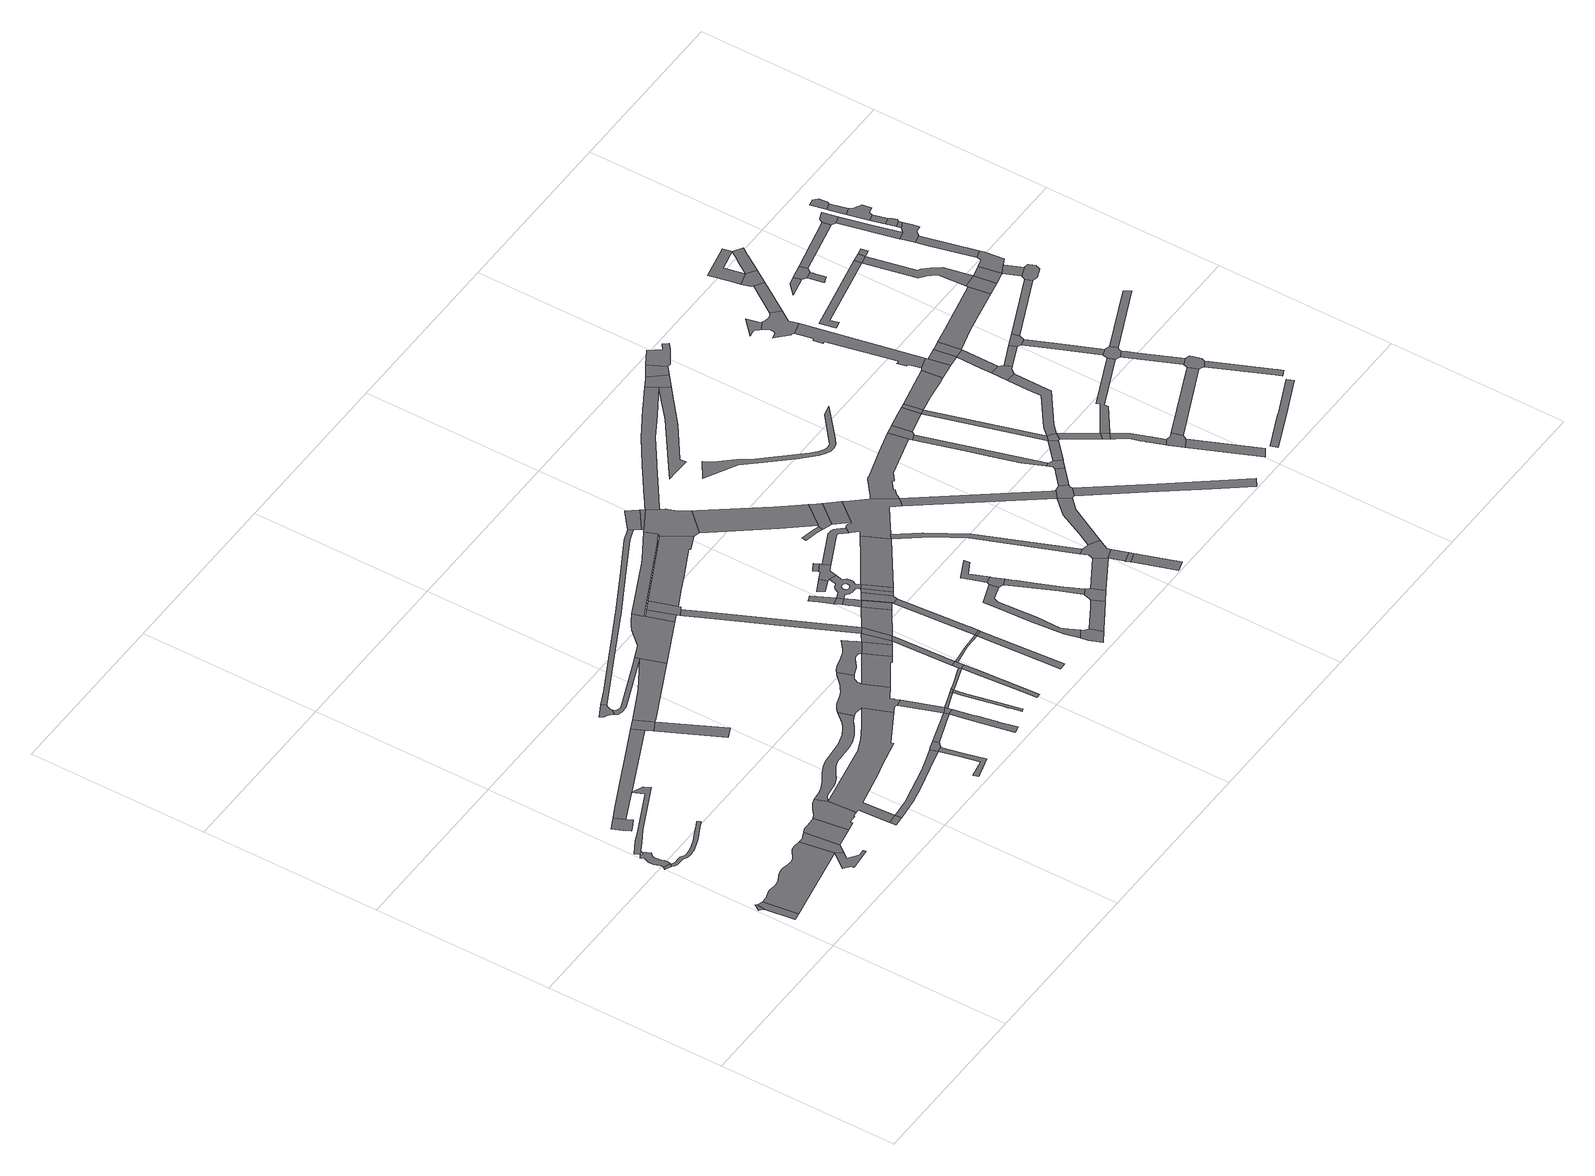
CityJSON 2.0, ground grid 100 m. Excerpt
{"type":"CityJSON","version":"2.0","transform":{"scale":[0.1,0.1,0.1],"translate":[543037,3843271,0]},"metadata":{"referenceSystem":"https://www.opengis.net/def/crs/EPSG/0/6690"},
"CityObjects":{
"road1":{"type":"Road","attributes":{"RoadStructureAttribute.sectionType":"1"},"geometry":[{"type":"MultiSurface","lod":"1","boundaries":[[[0,1,2,3,4]]]}]},
"road2":{"type":"Road","geometry":[{"type":"MultiSurface","lod":"1","boundaries":[[[4,3,5,6,7]]]}]},
"road3":{"type":"Road","geometry":[{"type":"MultiSurface","lod":"1","boundaries":[[[8,9,10,11,12,13]]]}]},
"road4":{"type":"Road","attributes":{"RoadStructureAttribute.sectionType":"1"},"geometry":[{"type":"MultiSurface","lod":"1","boundaries":[[[14,15,16,17,18,19,20,21,22,23,24,25,26,27,28,29,30,31,32,33,34,35,36,37,38,39,40,41,42,43,44,45,46,47,48,49,50,51,52,8,13]]]}]},
"road5":{"type":"Road","attributes":{"RoadStructureAttribute.sectionType":"1"},"geometry":[{"type":"MultiSurface","lod":"1","boundaries":[[[53,54,55,56,57,58,59,60,61,62,63,64,65,66,67,68,69,70,71,72,73,74,7,6,75,76,77]]]}]},
"road6":{"type":"Road","geometry":[{"type":"MultiSurface","lod":"1","boundaries":[[[78,79,80,81,82,83,84,85,86,87,88,89,90,91,92,93,94,95,96,97,98,99,100,101,102,103,104,105,106,107,108,13,12]]]}]},
"road7":{"type":"Road","geometry":[{"type":"MultiSurface","lod":"1","boundaries":[[[109,110,111,112,113,114,115,116,117]]]}]},
"road8":{"type":"Road","attributes":{"RoadStructureAttribute.sectionType":"1"},"geometry":[{"type":"MultiSurface","lod":"1","boundaries":[[[118,119,120,121,122,123,124,125,126,34]]]}]},
"road9":{"type":"Road","geometry":[{"type":"MultiSurface","lod":"1","boundaries":[[[76,127,128,129,130,131,132,133,134]]]}]},
"road10":{"type":"Road","geometry":[{"type":"MultiSurface","lod":"1","boundaries":[[[135,136,137,77,76,134,138]]]}]},
"road11":{"type":"Road","attributes":{"RoadStructureAttribute.sectionType":"1"},"geometry":[{"type":"MultiSurface","lod":"1","boundaries":[[[139,140,141,142,135,138,143]]]}]},
"road12":{"type":"Road","attributes":{"function":"3","RoadStructureAttribute.sectionType":"1"},"geometry":[{"type":"MultiSurface","lod":"1","boundaries":[[[144,145,109,117,146,122,147]]]}]},
"road13":{"type":"Road","geometry":[{"type":"MultiSurface","lod":"1","boundaries":[[[148,149,150,151,152,139,143,153,154,155,156,157,158]]]}]},
"road14":{"type":"Road","geometry":[{"type":"MultiSurface","lod":"1","boundaries":[[[159,160,161,162,163]]]}]},
"road15":{"type":"Road","attributes":{"RoadStructureAttribute.sectionType":"1"},"geometry":[{"type":"MultiSurface","lod":"1","boundaries":[[[164,165,166,167,168,169,159,163,170,171,172,173,174,175]]]}]},
"road16":{"type":"Road","geometry":[{"type":"MultiSurface","lod":"1","boundaries":[[[176,144,147,177,178]]]}]},
"road17":{"type":"Road","geometry":[{"type":"MultiSurface","lod":"1","boundaries":[[[179,180,181,182,183,184,185,186,187,188,189,190]]]}]},
"road18":{"type":"Road","attributes":{"RoadStructureAttribute.sectionType":"1"},"geometry":[{"type":"MultiSurface","lod":"1","boundaries":[[[191,192,178,177]]]}]},
"road19":{"type":"Road","attributes":{"RoadStructureAttribute.sectionType":"1"},"geometry":[{"type":"MultiSurface","lod":"1","boundaries":[[[193,194,195,196,197,198,199,200,201,202,203,204,205,206,207,208,209,210,211,148,158,212,213,214,215,216,217,218,219,220,221,222,223,224,225,226,227,228,229,230,231,232,233,234,235,236]]]}]},
"road20":{"type":"Road","attributes":{"RoadStructureAttribute.sectionType":"1"},"geometry":[{"type":"MultiSurface","lod":"1","boundaries":[[[237,238,239,240,241,242,158,157,243,160,159,244,245,246,247,248,249]]]}]},
"road21":{"type":"Road","attributes":{"RoadStructureAttribute.sectionType":"1"},"geometry":[{"type":"MultiSurface","lod":"1","boundaries":[[[250,251,252,253,254,255,175,256,257,258,259,260,261]]]}]},
"road22":{"type":"Road","attributes":{"RoadStructureAttribute.sectionType":"1"},"geometry":[{"type":"MultiSurface","lod":"1","boundaries":[[[262,263,264,265,266,267,268,269,270,186,185,271,272,273,274,275,276]]]}]},
"road23":{"type":"Road","attributes":{"function":"3","RoadStructureAttribute.sectionType":"1"},"geometry":[{"type":"MultiSurface","lod":"1","boundaries":[[[276,277,278,279,280,176,178,281,282]]]}]},
"road24":{"type":"Road","geometry":[{"type":"MultiSurface","lod":"1","boundaries":[[[283,284,164,175,255,285,286,287,288]]]}]},
"road25":{"type":"Road","attributes":{"RoadStructureAttribute.sectionType":"1"},"geometry":[{"type":"MultiSurface","lod":"1","boundaries":[[[289,290,291,283,288,292,293]]]}]},
"road26":{"type":"Road","geometry":[{"type":"MultiSurface","lod":"1","boundaries":[[[294,295,296,297,298,299,300,301,302,303,304,193,236,305,306,237,249,307,308,309,310,311,312,313,314,315,316,317,318,319,320]]]}]},
"road27":{"type":"Road","attributes":{"RoadStructureAttribute.sectionType":"1"},"geometry":[{"type":"MultiSurface","lod":"1","boundaries":[[[321,322,323,324,325,326,327,328,293,329,330,331,332,333]]]}]},
"road28":{"type":"Road","attributes":{"RoadStructureAttribute.sectionType":"1"},"geometry":[{"type":"MultiSurface","lod":"1","boundaries":[[[310,309,334,289,335]]]}]},
"road29":{"type":"Road","geometry":[{"type":"MultiSurface","lod":"1","boundaries":[[[335,289,293,328,336]]]}]},
"road30":{"type":"Road","attributes":{"RoadStructureAttribute.sectionType":"1"},"geometry":[{"type":"MultiSurface","lod":"1","boundaries":[[[337,338,335,336,339,340]]]}]},
"road31":{"type":"Road","geometry":[{"type":"MultiSurface","lod":"1","boundaries":[[[341,342,343,344,345,346,347,262,276,282,348,349,350]]]}]},
"road32":{"type":"Road","attributes":{"RoadStructureAttribute.sectionType":"1"},"geometry":[{"type":"MultiSurface","lod":"1","boundaries":[[[351,352,353,354,355,340,356,357,358,359,360,361,362]]]}]},
"road33":{"type":"Road","geometry":[{"type":"MultiSurface","lod":"1","boundaries":[[[363,337,340,355]]]}]},
"road34":{"type":"Road","attributes":{"RoadStructureAttribute.sectionType":"1"},"geometry":[{"type":"MultiSurface","lod":"1","boundaries":[[[364,365,366,367,368,369,179,190,370,371,372,373,374,375]]]}]},
"road35":{"type":"Road","attributes":{"RoadStructureAttribute.sectionType":"1"},"geometry":[{"type":"MultiSurface","lod":"1","boundaries":[[[376,377,378,316,315,379,380,381]]]}]},
"road36":{"type":"Road","attributes":{"RoadStructureAttribute.sectionType":"1"},"geometry":[{"type":"MultiSurface","lod":"1","boundaries":[[[382,383,384,385,386,387,388,389,294,320,390,391,392,393,394,395,396,397,398,376,399]]]}]},
"road37":{"type":"Road","attributes":{"RoadStructureAttribute.sectionType":"1"},"geometry":[{"type":"MultiSurface","lod":"1","boundaries":[[[400,401,402,363,355,403,404,405]]]}]},
"road38":{"type":"Road","attributes":{"RoadStructureAttribute.sectionType":"1"},"geometry":[{"type":"MultiSurface","lod":"1","boundaries":[[[406,349,348,407]]]}]},
"road39":{"type":"Road","attributes":{"RoadStructureAttribute.sectionType":"1"},"geometry":[{"type":"MultiSurface","lod":"1","boundaries":[[[408,409,410,405,411,412,413,414,415]]]}]},
"road40":{"type":"Road","geometry":[{"type":"MultiSurface","lod":"1","boundaries":[[[416,406,407,417,418,419,420]]]}]},
"road41":{"type":"Road","geometry":[{"type":"MultiSurface","lod":"1","boundaries":[[[399,376,381,421]]]}]},
"road42":{"type":"Road","geometry":[{"type":"MultiSurface","lod":"1","boundaries":[[[422,423,400,405,410,424]]]}]},
"road43":{"type":"Road","attributes":{"RoadStructureAttribute.sectionType":"1"},"geometry":[{"type":"MultiSurface","lod":"1","boundaries":[[[425,426,427,418,417,428,429,430,431,432]]]}]},
"road44":{"type":"Road","attributes":{"RoadStructureAttribute.sectionType":"1"},"geometry":[{"type":"MultiSurface","lod":"1","boundaries":[[[433,434,435,436,423,422]]]}]},
"road45":{"type":"Road","geometry":[{"type":"MultiSurface","lod":"1","boundaries":[[[431,399,421,436]]]}]},
"road46":{"type":"Road","geometry":[{"type":"MultiSurface","lod":"1","boundaries":[[[432,431,436,435]]]}]},
"road47":{"type":"Road","attributes":{"RoadStructureAttribute.sectionType":"1"},"geometry":[{"type":"MultiSurface","lod":"1","boundaries":[[[437,438,439,422,424,440,441,442]]]}]},
"road48":{"type":"Road","attributes":{"function":"3","RoadStructureAttribute.sectionType":"1"},"geometry":[{"type":"MultiSurface","lod":"1","boundaries":[[[443,444,445,341,350,446,447]]]}]},
"road49":{"type":"Road","attributes":{"RoadStructureAttribute.sectionType":"1"},"geometry":[{"type":"MultiSurface","lod":"1","boundaries":[[[448,442,449,450]]]}]},
"road50":{"type":"Road","attributes":{"RoadStructureAttribute.sectionType":"1"},"geometry":[{"type":"MultiSurface","lod":"1","boundaries":[[[451,432,435,452,453]]]}]},
"road51":{"type":"Road","geometry":[{"type":"MultiSurface","lod":"1","boundaries":[[[454,437,442,448]]]}]},
"road52":{"type":"Road","attributes":{"RoadStructureAttribute.sectionType":"1"},"geometry":[{"type":"MultiSurface","lod":"1","boundaries":[[[455,456,416,420,457,458,459,460,461]]]}]},
"road53":{"type":"Road","geometry":[{"type":"MultiSurface","lod":"1","boundaries":[[[462,463,464,465,466,467]]]}]},
"road54":{"type":"Road","geometry":[{"type":"MultiSurface","lod":"1","boundaries":[[[467,466,468,469]]]}]},
"road55":{"type":"Road","attributes":{"RoadStructureAttribute.sectionType":"1"},"geometry":[{"type":"MultiSurface","lod":"1","boundaries":[[[470,471,469,468,472,473,451,474]]]}]},
"road56":{"type":"Road","geometry":[{"type":"MultiSurface","lod":"1","boundaries":[[[474,451,453,475,476]]]}]},
"road57":{"type":"Road","attributes":{"RoadStructureAttribute.sectionType":"1"},"geometry":[{"type":"MultiSurface","lod":"1","boundaries":[[[477,478,479,480,437,454]]]}]},
"road58":{"type":"Road","attributes":{"RoadStructureAttribute.sectionType":"1"},"geometry":[{"type":"MultiSurface","lod":"1","boundaries":[[[481,474,476,482]]]}]},
"road59":{"type":"Road","geometry":[{"type":"MultiSurface","lod":"1","boundaries":[[[483,481,482,480,479,484,485,486]]]}]},
"road60":{"type":"Road","geometry":[{"type":"MultiSurface","lod":"1","boundaries":[[[487,488,489,490]]]}]},
"road61":{"type":"Road","geometry":[{"type":"MultiSurface","lod":"1","boundaries":[[[491,492,493,494,495,496,497,498,499,467,469,500,501,502,503,504,505,506,507,508,509,510,511,512,513,514,515,516],[517,518,519,520,521,522,523,524,525,526,527,528,529,530,531,532,533,534,535,536,537,538,539,540,541,542,543,544,545,546,547,548,549,550,551,552,553,554,555,556,557,558,559,560,561,562,563,564,565,566,567,568,569,570,571,572,573,574,575,576,577,578,579,580,581,582,583,584,585,586,587]]]}]},
"road62":{"type":"Road","attributes":{"RoadStructureAttribute.sectionType":"1"},"geometry":[{"type":"MultiSurface","lod":"1","boundaries":[[[508,483,486,588]]]}]},
"road63":{"type":"Road","geometry":[{"type":"MultiSurface","lod":"1","boundaries":[[[589,590,591,592,593,594,595]]]}]},
"road64":{"type":"Road","geometry":[{"type":"MultiSurface","lod":"1","boundaries":[[[509,508,588,596]]]}]},
"road65":{"type":"Road","geometry":[{"type":"MultiSurface","lod":"1","boundaries":[[[597,598,599,487,490,600,493,492,601,602,603,604]]]}]},
"road66":{"type":"Road","attributes":{"RoadStructureAttribute.sectionType":"1"},"geometry":[{"type":"MultiSurface","lod":"1","boundaries":[[[605,606,607,608,609,610,611,591,590,612,613,614,615,616,617,618]]]}]},
"road67":{"type":"Road","geometry":[{"type":"MultiSurface","lod":"1","boundaries":[[[619,620,598,597]]]}]},
"road68":{"type":"Road","attributes":{"RoadStructureAttribute.sectionType":"1"},"geometry":[{"type":"MultiSurface","lod":"1","boundaries":[[[621,622,595,594,623,624,625]]]}]},
"road69":{"type":"Road","geometry":[{"type":"MultiSurface","lod":"1","boundaries":[[[626,364,375,627,628,629]]]}]},
"road70":{"type":"Road","geometry":[{"type":"MultiSurface","lod":"1","boundaries":[[[628,627,630,631]]]}]},
"road71":{"type":"Road","geometry":[{"type":"MultiSurface","lod":"1","boundaries":[[[630,443,447,632,633,455,461,634,635,636,637,638,639,640,641,642,643,644,631]]]}]},
"road72":{"type":"Road","attributes":{"RoadStructureAttribute.sectionType":"1"},"geometry":[{"type":"MultiSurface","lod":"1","boundaries":[[[645,646,647,509,596,648,649]]]}]},
"road73":{"type":"Road","geometry":[{"type":"MultiSurface","lod":"1","boundaries":[[[650,651,652,605,618,653,654]]]}]},
"road74":{"type":"Road","attributes":{"RoadStructureAttribute.sectionType":"1"},"geometry":[{"type":"MultiSurface","lod":"1","boundaries":[[[655,656,657,658,659,604,603,660,661,662,663,664,665]]]}]},
"road75":{"type":"Road","geometry":[{"type":"MultiSurface","lod":"1","boundaries":[[[666,667,668,669,670,671,672,673,652,651]]]}]},
"road76":{"type":"Road","attributes":{"RoadStructureAttribute.sectionType":"1"},"geometry":[{"type":"MultiSurface","lod":"1","boundaries":[[[674,675,676,677,654,653,678,679,680,681,682,683]]]}]},
"road77":{"type":"Road","geometry":[{"type":"MultiSurface","lod":"1","boundaries":[[[684,685,683,682,686,621,625,687,688,689,690]]]}]},
"road78":{"type":"Road","geometry":[{"type":"MultiSurface","lod":"1","boundaries":[[[691,692,693,694,695,696]]]}]},
"road79":{"type":"Road","attributes":{"RoadStructureAttribute.sectionType":"1"},"geometry":[{"type":"MultiSurface","lod":"1","boundaries":[[[697,698,699,635,634,700,701,702]]]}]},
"road80":{"type":"Road","attributes":{"RoadStructureAttribute.sectionType":"1"},"geometry":[{"type":"MultiSurface","lod":"1","boundaries":[[[703,690,689,704]]]}]},
"road81":{"type":"Road","attributes":{"RoadStructureAttribute.sectionType":"1"},"geometry":[{"type":"MultiSurface","lod":"1","boundaries":[[[705,702,701,696,695,706,707]]]}]},
"road82":{"type":"Road","attributes":{"RoadStructureAttribute.sectionType":"1"},"geometry":[{"type":"MultiSurface","lod":"1","boundaries":[[[708,709,710,711,712,649,713,714,715,716]]]}]},
"road83":{"type":"Road","attributes":{"RoadStructureAttribute.sectionType":"1"},"geometry":[{"type":"MultiSurface","lod":"1","boundaries":[[[707,706,717,718]]]}]},
"road84":{"type":"Road","geometry":[{"type":"MultiSurface","lod":"1","boundaries":[[[719,718,717,720,721,722,723,665,664,724,725,645,649,712,726,727,728,729,730,731]]]}]},
"road85":{"type":"Road","attributes":{"RoadStructureAttribute.sectionType":"1"},"geometry":[{"type":"MultiSurface","lod":"1","boundaries":[[[732,704,733,734,735]]]}]},
"road86":{"type":"Road","geometry":[{"type":"MultiSurface","lod":"1","boundaries":[[[735,734,736,737,738]]]}]},
"road87":{"type":"Road","geometry":[{"type":"MultiSurface","lod":"1","boundaries":[[[739,716,715,740,741,703,704,732,742,743,744]]]}]},
"road88":{"type":"Road","attributes":{"RoadStructureAttribute.sectionType":"1"},"geometry":[{"type":"MultiSurface","lod":"1","boundaries":[[[738,737,745,746,747]]]}]},
"road89":{"type":"Road","attributes":{"function":"3","RoadStructureAttribute.sectionType":"1"},"geometry":[{"type":"MultiSurface","lod":"1","boundaries":[[[748,749,750,751,752,753,754,755,756,757,758,759,760,761,631,644,762,763,764,765,766,767,768,769,770,771]]]}]},
"road90":{"type":"Road","attributes":{"RoadStructureAttribute.sectionType":"1"},"geometry":[{"type":"MultiSurface","lod":"1","boundaries":[[[772,773,774,744,743,775,776,777]]]}]},
"road91":{"type":"Road","attributes":{"RoadStructureAttribute.sectionType":"1"},"geometry":[{"type":"MultiSurface","lod":"1","boundaries":[[[778,730,729,772,779]]]}]},
"road92":{"type":"Road","attributes":{"RoadStructureAttribute.sectionType":"1"},"geometry":[{"type":"MultiSurface","lod":"1","boundaries":[[[771,780,781,782,783,784,785,786,787,788,789,790,791]]]}]},
"road93":{"type":"Road","geometry":[{"type":"MultiSurface","lod":"1","boundaries":[[[792,793,794,795,796,797,798,799,800,801,802,803,804,805,806,807,808,809,810,811,812,813,814,815]]]}]},
"road94":{"type":"Road","attributes":{"RoadStructureAttribute.sectionType":"1"},"geometry":[{"type":"MultiSurface","lod":"1","boundaries":[[[816,817,818,819,820,821,731,730,822,823,824,825,826,827,828,829,830,831,832,833,834]]]}]},
"road95":{"type":"Road","geometry":[{"type":"MultiSurface","lod":"1","boundaries":[[[835,779,772,777,836,837,838,839]]]}]},
"road96":{"type":"Road","attributes":{"RoadStructureAttribute.sectionType":"1"},"geometry":[{"type":"MultiSurface","lod":"1","boundaries":[[[840,841,835,839,842,843,844]]]}]},
"road97":{"type":"Road","attributes":{"RoadStructureAttribute.sectionType":"1"},"geometry":[{"type":"MultiSurface","lod":"1","boundaries":[[[845,846,847,848,849,850,851,852]]]}]},
"road98":{"type":"Road","attributes":{"RoadStructureAttribute.sectionType":"1"},"geometry":[{"type":"MultiSurface","lod":"1","boundaries":[[[853,854,837,836,855,856,857,858,859]]]}]},
"road99":{"type":"Road","geometry":[{"type":"MultiSurface","lod":"1","boundaries":[[[860,861,816,834,847,846,862]]]}]},
"road100":{"type":"Road","geometry":[{"type":"MultiSurface","lod":"1","boundaries":[[[863,852,851,864,865,840,844,866,867,868]]]}]},
"road101":{"type":"Road","geometry":[{"type":"MultiSurface","lod":"1","boundaries":[[[869,870,871,748,771,791,872,873]]]}]},
"road102":{"type":"Road","attributes":{"function":"3","RoadStructureAttribute.sectionType":"1"},"geometry":[{"type":"MultiSurface","lod":"1","boundaries":[[[874,869,873,875]]]}]},
"road103":{"type":"Road","attributes":{"RoadStructureAttribute.sectionType":"1"},"geometry":[{"type":"MultiSurface","lod":"1","boundaries":[[[876,877,868,867,878]]]}]},
"road104":{"type":"Road","attributes":{"RoadStructureAttribute.sectionType":"1"},"geometry":[{"type":"MultiSurface","lod":"1","boundaries":[[[879,880,860,862,881,882]]]}]},
"road105":{"type":"Road","attributes":{"RoadStructureAttribute.sectionType":"1"},"geometry":[{"type":"MultiSurface","lod":"1","boundaries":[[[883,882,884,876,885]]]}]},
"road106":{"type":"Road","geometry":[{"type":"MultiSurface","lod":"1","boundaries":[[[885,876,878,886,887]]]}]},
"road107":{"type":"Road","geometry":[{"type":"MultiSurface","lod":"1","boundaries":[[[888,879,882,883]]]}]},
"road108":{"type":"Road","geometry":[{"type":"MultiSurface","lod":"1","boundaries":[[[889,874,875,890,891,892,893,894,895,896,897]]]}]},
"road109":{"type":"Road","attributes":{"RoadStructureAttribute.sectionType":"1"},"geometry":[{"type":"MultiSurface","lod":"1","boundaries":[[[898,899,887,886,900,901,902,903]]]}]},
"road110":{"type":"Road","geometry":[{"type":"MultiSurface","lod":"1","boundaries":[[[903,902,904,905,906]]]}]},
"road111":{"type":"Road","attributes":{"RoadStructureAttribute.sectionType":"1"},"geometry":[{"type":"MultiSurface","lod":"1","boundaries":[[[907,908,909,910,906,905,911,912,913,914,915,916,917,918]]]}]},
"road112":{"type":"Road","attributes":{"RoadStructureAttribute.sectionType":"1"},"geometry":[{"type":"MultiSurface","lod":"1","boundaries":[[[919,888,883,920,921,922,923]]]}]},
"road113":{"type":"Road","geometry":[{"type":"MultiSurface","lod":"1","boundaries":[[[924,925,918,917,926,927,928,929]]]}]},
"road114":{"type":"Road","attributes":{"RoadStructureAttribute.sectionType":"1"},"geometry":[{"type":"MultiSurface","lod":"1","boundaries":[[[928,927,930,931]]]}]},
"road115":{"type":"Road","attributes":{"RoadStructureAttribute.sectionType":"1"},"geometry":[{"type":"MultiSurface","lod":"1","boundaries":[[[932,933,934,935,936,885,887,937,938,939,940]]]}]},
"road116":{"type":"Road","geometry":[{"type":"MultiSurface","lod":"1","boundaries":[[[941,942,919,923,943,944]]]}]},
"road117":{"type":"Road","geometry":[{"type":"MultiSurface","lod":"1","boundaries":[[[945,946,947,948,949,950,951,952,953]]]}]},
"road118":{"type":"Road","attributes":{"RoadStructureAttribute.sectionType":"1"},"geometry":[{"type":"MultiSurface","lod":"1","boundaries":[[[954,955,956,903,906,957,958,959]]]}]},
"road119":{"type":"Road","attributes":{"RoadStructureAttribute.sectionType":"1"},"geometry":[{"type":"MultiSurface","lod":"1","boundaries":[[[960,961,962,963,964,965,966,967,968,969,970,971,972,973,974,975,976,942,941]]]}]},
"road120":{"type":"Road","geometry":[{"type":"MultiSurface","lod":"1","boundaries":[[[977,978,979,980,953,952,981,982,983,984,985,986,962,961,987,988]]]}]},
"road121":{"type":"Road","geometry":[{"type":"MultiSurface","lod":"1","boundaries":[[[989,932,940,990,991,992,993]]]}]},
"road122":{"type":"Road","attributes":{"RoadStructureAttribute.sectionType":"1"},"geometry":[{"type":"MultiSurface","lod":"1","boundaries":[[[994,995,944,943,996,997]]]}]},
"road123":{"type":"Road","attributes":{"RoadStructureAttribute.sectionType":"1"},"geometry":[{"type":"MultiSurface","lod":"1","boundaries":[[[998,997,999,989,993]]]}]},
"road124":{"type":"Road","attributes":{"RoadStructureAttribute.sectionType":"1"},"geometry":[{"type":"MultiSurface","lod":"1","boundaries":[[[1000,924,929,1001]]]}]},
"road125":{"type":"Road","geometry":[{"type":"MultiSurface","lod":"1","boundaries":[[[1002,1003,994,997,998,1004]]]}]},
"road126":{"type":"Road","attributes":{"RoadStructureAttribute.sectionType":"1"},"geometry":[{"type":"MultiSurface","lod":"1","boundaries":[[[1005,1006,1007,1008,1009,1010,1011]]]}]},
"road127":{"type":"Road","attributes":{"RoadStructureAttribute.sectionType":"1"},"geometry":[{"type":"MultiSurface","lod":"1","boundaries":[[[1012,992,991,1013]]]}]},
"road128":{"type":"Road","attributes":{"RoadStructureAttribute.sectionType":"1"},"geometry":[{"type":"MultiSurface","lod":"1","boundaries":[[[1014,1015,977,988,1016]]]}]},
"road129":{"type":"Road","geometry":[{"type":"MultiSurface","lod":"1","boundaries":[[[1017,1018,1012,1013,1019,1020,1021,1022]]]}]},
"road130":{"type":"Road","attributes":{"RoadStructureAttribute.sectionType":"1"},"geometry":[{"type":"MultiSurface","lod":"1","boundaries":[[[1023,1021,1020,1024,1025,1026]]]}]},
"road131":{"type":"Road","geometry":[{"type":"MultiSurface","lod":"1","boundaries":[[[1026,1025,954,959,1027,1028,1029,1030,1031,1032,1033,1034]]]}]},
"road132":{"type":"Road","geometry":[{"type":"MultiSurface","lod":"1","boundaries":[[[1035,1036,1037,1038,1015,1014,1016,1039]]]}]},
"road133":{"type":"Road","attributes":{"RoadStructureAttribute.sectionType":"1"},"geometry":[{"type":"MultiSurface","lod":"1","boundaries":[[[1040,1041,1042,1043,1044,1045]]]}]},
"road134":{"type":"Road","attributes":{"RoadStructureAttribute.sectionType":"1"},"geometry":[{"type":"MultiSurface","lod":"1","boundaries":[[[1046,1047,1048,1049,1050,1051]]]}]},
"road135":{"type":"Road","attributes":{"RoadStructureAttribute.sectionType":"1"},"geometry":[{"type":"MultiSurface","lod":"1","boundaries":[[[1052,1053,1028,1027,1054,1055]]]}]},
"road136":{"type":"Road","attributes":{"RoadStructureAttribute.sectionType":"1"},"geometry":[{"type":"MultiSurface","lod":"1","boundaries":[[[1056,1057,1002,1004,1058,1059,1060]]]}]},
"road137":{"type":"Road","geometry":[{"type":"MultiSurface","lod":"1","boundaries":[[[1055,1054,1000,1001,1061,1062,1063,1064]]]}]},
"road138":{"type":"Road","attributes":{"RoadStructureAttribute.sectionType":"1"},"geometry":[{"type":"MultiSurface","lod":"1","boundaries":[[[1065,1066,1067,1068,1037,1036,1069,1070,1071,1072,1073,1074]]]}]},
"road139":{"type":"Road","attributes":{"RoadStructureAttribute.sectionType":"1"},"geometry":[{"type":"MultiSurface","lod":"1","boundaries":[[[1075,1076,1062,1061,1077,1078,1079]]]}]},
"road140":{"type":"Road","geometry":[{"type":"MultiSurface","lod":"1","boundaries":[[[1080,1081,1082,1083,1084,1085,1086,1087,1088,1089]]]}]},
"road141":{"type":"Road","geometry":[{"type":"MultiSurface","lod":"1","boundaries":[[[1090,1040,1045,1089,1088,1091]]]}]},
"road142":{"type":"Road","attributes":{"RoadStructureAttribute.sectionType":"1"},"geometry":[{"type":"MultiSurface","lod":"1","boundaries":[[[1074,1092,1093,1094,1036,1035,1039,1095,1096,1097,1098]]]}]},
"road143":{"type":"Road","attributes":{"RoadStructureAttribute.sectionType":"1"},"geometry":[{"type":"MultiSurface","lod":"1","boundaries":[[[1099,1017,1022,1100,1101]]]}]},
"road144":{"type":"Road","attributes":{"RoadStructureAttribute.sectionType":"1"},"geometry":[{"type":"MultiSurface","lod":"1","boundaries":[[[1102,1034,1033,1103]]]}]},
"road145":{"type":"Road","geometry":[{"type":"MultiSurface","lod":"1","boundaries":[[[1104,1105,1056,1060,1106]]]}]},
"road146":{"type":"Road","geometry":[{"type":"MultiSurface","lod":"1","boundaries":[[[1107,1046,1051,1108]]]}]},
"road147":{"type":"Road","attributes":{"RoadStructureAttribute.sectionType":"1"},"geometry":[{"type":"MultiSurface","lod":"1","boundaries":[[[1109,1110,1111,1112,1113,1108,1051,1114,1115,1116,1117,1118,1105,1104]]]}]},
"road148":{"type":"Road","attributes":{"RoadStructureAttribute.sectionType":"1"},"geometry":[{"type":"MultiSurface","lod":"1","boundaries":[[[1119,1090,1091,1120]]]}]},
"road149":{"type":"Road","geometry":[{"type":"MultiSurface","lod":"1","boundaries":[[[1121,1122,1107,1108]]]}]},
"road150":{"type":"Road","attributes":{"RoadStructureAttribute.sectionType":"1"},"geometry":[{"type":"MultiSurface","lod":"1","boundaries":[[[1123,1104,1106,1124,1125]]]}]},
"road151":{"type":"Road","attributes":{"RoadStructureAttribute.sectionType":"1"},"geometry":[{"type":"MultiSurface","lod":"1","boundaries":[[[1126,1127,1125,1128,1129]]]}]},
"road152":{"type":"Road","geometry":[{"type":"MultiSurface","lod":"1","boundaries":[[[1130,1131,1129,1128,1132,1099,1101,1133,1134,1135,1136,1137,1138,1139,1140]]]}]},
"road153":{"type":"Road","geometry":[{"type":"MultiSurface","lod":"1","boundaries":[[[1141,1142,1143,1144,1145,1123,1125,1127,1146,1147]]]}]},
"road154":{"type":"Road","attributes":{"RoadStructureAttribute.sectionType":"1"},"geometry":[{"type":"MultiSurface","lod":"1","boundaries":[[[1148,1149,1150,1142,1141]]]}]},
"road155":{"type":"Road","attributes":{"RoadStructureAttribute.sectionType":"1"},"geometry":[{"type":"MultiSurface","lod":"1","boundaries":[[[1151,1152,1153,1154,1155]]]}]},
"road156":{"type":"Road","geometry":[{"type":"MultiSurface","lod":"1","boundaries":[[[1156,1157,1119,1120,1153,1152]]]}]},
"road157":{"type":"Road","geometry":[{"type":"MultiSurface","lod":"1","boundaries":[[[1158,1159,1155,1154,1160,1161,1149,1148,1162,1163,1164]]]}]},
"road158":{"type":"Road","attributes":{"RoadStructureAttribute.sectionType":"1"},"geometry":[{"type":"MultiSurface","lod":"1","boundaries":[[[1165,1166,1159,1158]]]}]},
"road159":{"type":"Road","geometry":[{"type":"MultiSurface","lod":"1","boundaries":[[[1167,1168,1166,1165,1169,1170,1171,1172]]]}]},
"road160":{"type":"Road","attributes":{"RoadStructureAttribute.sectionType":"1"},"geometry":[{"type":"MultiSurface","lod":"1","boundaries":[[[1173,1174,1175,1168,1167]]]}]},
"road161":{"type":"Road","attributes":{"RoadStructureAttribute.sectionType":"1"},"geometry":[{"type":"MultiSurface","lod":"1","boundaries":[[[1176,1177,1178,1179,1180,1181]]]}]},
"road162":{"type":"Road","geometry":[{"type":"MultiSurface","lod":"1","boundaries":[[[1182,1183,1184,1185,1178,1177,1186,1187]]]}]},
"road163":{"type":"Road","geometry":[{"type":"MultiSurface","lod":"1","boundaries":[[[1188,1189,1181,1180,1174,1173,1190,1191,1192]]]}]}
},
"vertices":[
[34,472,0],[12,439,0],[26,426,0],[34,418,0],[40,466,0],
[55,254,0],[96,261,0],[72,452,0],
[13,990,0],[12,988,0],[8,983,0],[2,976,0],[38,959,0],[50,975,0],
[53,981,0],[54,988,0],[55,996,0],[54,1008,0],[53,1012,0],[49,1029,0],[46,1040,0],[46,1042,0],[45,1044,0],[44,1054,0],[44,1061,0],[44,1063,0],[45,1070,0],[47,1074,0],[50,1079,0],[59,1088,0],[65,1094,0],[54,1117,0],[44,1137,0],[32,1117,0],[27,1134,0],[4,1120,0],[10,1111,0],[16,1101,0],[14,1097,0],[7,1081,0],[3,1069,0],[2,1061,0],[2,1055,0],[3,1051,0],[4,1047,0],[5,1041,0],[7,1036,0],[9,1032,0],[11,1025,0],[12,1022,0],[14,1011,0],[15,1002,0],[14,996,0],
[481,536,0],[463,533,0],[455,530,0],[440,520,0],[421,506,0],[410,498,0],[395,491,0],[386,489,0],[368,490,0],[355,492,0],[331,498,0],[312,500,0],[297,499,0],[270,490,0],[238,472,0],[221,467,0],[202,466,0],[175,469,0],[162,470,0],[141,466,0],[114,457,0],[101,454,0],[267,292,0],[548,344,0],[518,531,0],
[49,949,0],[62,943,0],[75,941,0],[93,942,0],[106,942,0],[108,941,0],[134,927,0],[158,926,0],[194,931,0],[243,946,0],[248,948,0],[277,960,0],[339,991,0],[378,1009,0],[377,1013,0],[369,1027,0],[342,1014,0],[330,1009,0],[268,979,0],[259,975,0],[236,965,0],[216,959,0],[190,951,0],[157,946,0],[140,947,0],[116,960,0],[109,962,0],[93,962,0],[76,961,0],[68,963,0],[60,966,0],
[167,1382,0],[137,1368,0],[98,1350,0],[121,1293,0],[124,1288,0],[140,1257,0],[179,1277,0],[208,1293,0],[193,1327,0],
[97,1172,0],[175,1215,0],[447,1342,0],[430,1377,0],[367,1404,0],[393,1342,0],[137,1224,0],[91,1204,0],[12,1160,0],
[479,252,0],[513,226,0],[515,209,0],[642,222,0],[640,239,0],[603,236,0],[550,275,0],[577,311,0],
[586,549,0],[559,536,0],[545,531,0],[610,355,0],
[695,563,0],[666,560,0],[626,561,0],[607,558,0],[719,375,0],
[735,1648,0],[227,1411,0],[343,1393,0],[764,1586,0],
[807,630,0],[781,622,0],[771,617,0],[752,603,0],[715,573,0],[774,385,0],[772,398,0],[816,403,0],[815,408,0],[842,409,0],[835,567,0],
[929,239,0],[874,236,0],[876,200,0],[928,204,0],[930,204,0],
[1404,348,0],[1323,320,0],[1281,307,0],[1194,286,0],[1056,255,0],[1046,252,0],[1059,220,0],[1119,231,0],[1157,240,0],[1359,291,0],[1414,305,0],[1418,306,0],
[794,1676,0],[783,1547,0],[841,1576,0],
[796,1860,0],[723,1824,0],[734,1801,0],[751,1794,0],[753,1793,0],[761,1787,0],[776,1769,0],[796,1796,0],[796,1799,0],[797,1810,0],[803,1826,0],[811,1837,0],
[944,1217,0],[1003,1245,0],
[1380,866,0],[1347,827,0],[1330,808,0],[1309,789,0],[1293,779,0],[1260,762,0],[1218,748,0],[1189,743,0],[1129,736,0],[1080,732,0],[1057,728,0],[1023,718,0],[997,705,0],[991,702,0],[951,677,0],[930,665,0],[901,651,0],[886,645,0],[862,638,0],[849,581,0],[857,587,0],[872,593,0],[905,597,0],[943,602,0],[961,608,0],[986,619,0],[990,621,0],[1013,638,0],[1034,653,0],[1049,663,0],[1068,673,0],[1083,677,0],[1090,679,0],[1138,682,0],[1186,684,0],[1209,686,0],[1213,687,0],[1243,693,0],[1276,705,0],[1297,715,0],[1337,742,0],[1369,767,0],[1385,777,0],[1402,785,0],
[1469,784,0],[1361,713,0],[1279,666,0],[1203,636,0],[1187,633,0],[1174,631,0],[864,411,0],[918,420,0],[1126,465,0],[1182,483,0],[1346,518,0],[1342,532,0],[1526,636,0],
[1382,47,0],[1391,49,0],[1405,53,0],[1501,79,0],[1474,195,0],[1448,311,0],[1443,200,0],[1468,94,0],[1397,80,0],[1375,75,0],[1370,74,0],[1378,46,0],
[1165,1902,0],[1135,1889,0],[850,1776,0],[841,1772,0],[832,1770,0],[825,1770,0],[816,1772,0],[806,1778,0],[799,1785,0],[787,1754,0],[802,1750,0],[814,1747,0],[844,1748,0],[887,1764,0],[1171,1879,0],
[1152,1867,0],[1113,1842,0],[1098,1833,0],[984,1765,0],[858,1582,0],[1213,1749,0],
[1461,367,0],[1420,354,0],[1452,316,0],[1453,317,0],[1465,330,0],[1471,337,0],
[1657,431,0],[1590,408,0],[1568,401,0],[1600,381,0],[1665,404,0],
[1609,1020,0],[1599,1012,0],[1553,967,0],[1537,953,0],[1526,944,0],[1511,934,0],[1488,922,0],[1460,912,0],[1424,899,0],[1408,890,0],[1398,883,0],[1411,788,0],[1430,789,0],[1558,654,0],[1567,652,0],[1580,650,0],[1617,657,0],[1608,681,0],[1607,685,0],[1604,694,0],[1599,705,0],[1665,746,0],[1609,875,0],[1609,902,0],[1613,913,0],[1619,923,0],[1638,938,0],
[1766,92,0],[1751,165,0],[1748,178,0],[1734,247,0],[1729,272,0],[1721,308,0],[1715,334,0],[1700,409,0],[1679,333,0],[1699,233,0],[1727,93,0],[1733,64,0],[1771,72,0],
[1582,644,0],[1692,446,0],
[1695,431,0],
[1788,479,0],[1757,469,0],[1759,455,0],[1799,470,0],
[1410,2078,0],[1401,2074,0],[1374,2060,0],[1346,2041,0],[1319,2019,0],[1298,1999,0],[1243,1935,0],[1478,1873,0],[1432,2013,0],[1429,2021,0],
[1886,134,0],[1864,237,0],[1853,292,0],[1827,410,0],[1817,475,0],[1812,410,0],[1838,287,0],[1852,218,0],[1858,185,0],[1864,158,0],[1873,116,0],[1889,121,0],
[1816,489,0],
[1892,2415,0],[1823,2390,0],[1601,2270,0],[1382,2153,0],[1151,2036,0],[883,1900,0],[893,1878,0],[1161,2013,0],[1395,2130,0],[1611,2248,0],[1835,2365,0],[1908,2392,0],
[1789,992,0],[1695,931,0],[1692,929,0],[1808,837,0],[1817,832,0],[1850,854,0],
[1845,1055,0],[1838,1066,0],[1809,1124,0],[1765,1085,0],[1740,1070,0],[1702,1057,0],[1649,1042,0],[1624,1031,0],[1659,947,0],[1688,958,0],[1701,966,0],[1716,978,0],[1736,995,0],[1747,1001,0],[1764,1005,0],[1773,1004,0],[1779,1001,0],[1855,1035,0],
[1961,539,0],[1952,536,0],[1849,500,0],[1854,487,0],[1959,523,0],[1964,524,0],
[1475,2034,0],[1521,1894,0],
[2012,241,0],[2002,412,0],[1993,529,0],[1968,460,0],[1972,412,0],[1983,263,0],[1995,107,0],[2020,107,0],
[1531,2061,0],[1531,1875,0],[1567,1898,0],[1583,1906,0],[1578,1918,0],
[1919,898,0],
[1988,577,0],[1959,575,0],[1991,564,0],
[1794,1404,0],[1610,1803,0],[1577,1877,0],[1538,1859,0],[1571,1786,0],[1755,1386,0],[1904,1067,0],[1940,1090,0],
[1985,617,0],[1984,641,0],[1970,931,0],[1942,913,0],
[2195,597,0],[2093,590,0],[2012,580,0],[2007,567,0],[2105,583,0],[2195,585,0],
[1923,2341,0],[1760,2244,0],[1732,2231,0],[1900,2249,0],[1949,2277,0],
[2233,588,0],[2225,119,0],[2263,122,0],
[2060,1169,0],[1971,932,0],[2122,1032,0],
[2232,600,0],
[1942,2261,0],[1813,2197,0],[1688,1972,0],[1763,2007,0],[1940,2093,0],[1945,2083,0],[2027,2119,0],
[2016,1365,0],[1988,1422,0],[1954,1408,0],[1976,1358,0],[2005,1292,0],[2046,1302,0],
[2022,1255,0],[2060,1272,0],
[2084,1223,0],[2069,1254,0],[2035,1226,0],[2047,1198,0],[2098,1194,0],
[2135,1041,0],[2162,1058,0],
[2229,653,0],[2228,664,0],[2202,1052,0],[2165,1050,0],
[2100,1196,0],[2166,1060,0],
[2144,1225,0],[2203,1057,0],[2208,1076,0],[2209,1080,0],
[2109,1447,0],[2032,1410,0],[2053,1374,0],[2123,1405,0],
[2168,1349,0],[2178,1391,0],[2136,1403,0],[2132,1384,0],[2126,1358,0],[2110,1355,0],[2095,1343,0],[2086,1325,0],[2084,1318,0],[2086,1283,0],[2095,1275,0],[2103,1267,0],[2118,1262,0],[2121,1260,0],[2131,1260,0],[2138,1259,0],[2153,1261,0],[2165,1239,0],[2190,1256,0],[2176,1278,0],[2187,1297,0],[2188,1308,0],[2188,1316,0],[2183,1333,0],[2181,1335,0],[2175,1345,0],[2151,1320,0],[2152,1318,0],[2153,1316,0],[2154,1314,0],[2154,1313,0],[2154,1311,0],[2154,1310,0],[2154,1308,0],[2154,1306,0],[2154,1305,0],[2154,1303,0],[2153,1302,0],[2152,1300,0],[2152,1299,0],[2151,1298,0],[2150,1297,0],[2149,1295,0],[2147,1294,0],[2146,1293,0],[2145,1293,0],[2143,1292,0],[2142,1292,0],[2140,1291,0],[2139,1291,0],[2137,1291,0],[2136,1291,0],[2134,1291,0],[2133,1291,0],[2131,1291,0],[2130,1292,0],[2128,1293,0],[2127,1293,0],[2126,1294,0],[2124,1295,0],[2123,1296,0],[2123,1297,0],[2121,1299,0],[2121,1300,0],[2120,1302,0],[2119,1303,0],[2119,1305,0],[2119,1306,0],[2118,1308,0],[2118,1309,0],[2119,1311,0],[2119,1313,0],[2119,1314,0],[2120,1316,0],[2120,1317,0],[2121,1318,0],[2122,1320,0],[2123,1321,0],[2124,1322,0],[2125,1323,0],[2127,1324,0],[2128,1325,0],[2130,1325,0],[2131,1326,0],[2133,1326,0],[2134,1327,0],[2136,1327,0],[2137,1327,0],[2139,1327,0],[2140,1326,0],[2142,1326,0],[2143,1325,0],[2145,1325,0],[2146,1324,0],[2147,1323,0],[2149,1322,0],[2150,1321,0],
[2232,1095,0],
[2509,172,0],[2504,184,0],[2460,154,0],[2465,113,0],[2492,47,0],[2558,86,0],[2533,152,0],
[2257,1112,0],
[2200,1500,0],[2153,1477,0],[2153,1468,0],[2132,1405,0],[2186,1427,0],[2189,1436,0],[2223,1452,0],[2205,1489,0],
[2529,730,0],[2409,688,0],[2411,659,0],[2412,630,0],[2422,416,0],[2438,238,0],[2439,226,0],[2479,239,0],[2461,279,0],[2462,416,0],[2450,631,0],[2450,632,0],[2460,656,0],[2537,682,0],
[2186,1528,0],[2140,1502,0],
[2707,257,0],[2664,228,0],[2568,91,0],[2665,148,0],[2735,192,0],
[1996,2500,0],[1930,2362,0],[2039,2441,0],[2018,2470,0],
[1938,2350,0],[2055,2419,0],
[1949,2273,0],[1939,2264,0],[2062,2111,0],[2174,2225,0],[2150,2260,0],[2144,2269,0],[2137,2280,0],[2129,2297,0],[2123,2314,0],[2122,2317,0],[2115,2337,0],[2098,2359,0],[2096,2362,0],
[2473,1442,0],[2350,1361,0],[2276,1312,0],[2532,1300,0],[2536,1303,0],
[2578,747,0],[2575,754,0],[2536,747,0],[2562,672,0],[2602,688,0],
[2449,1564,0],[2440,1574,0],[2423,1580,0],[2406,1580,0],[2401,1580,0],[2406,1539,0],[2420,1540,0],[2423,1540,0],[2424,1538,0],[2459,1501,0],[2480,1530,0],
[2535,855,0],[2607,893,0],[2605,909,0],[2602,925,0],[2597,923,0],[2497,874,0],[2492,872,0],[2494,867,0],
[2712,419,0],[2661,541,0],[2624,633,0],[2621,641,0],[2584,625,0],[2661,458,0],[2679,419,0],[2722,306,0],[2723,304,0],[2755,322,0],
[2772,304,0],[2761,315,0],[2710,265,0],[2747,199,0],[2783,220,0],[2802,231,0],[2774,302,0],
[2388,1654,0],[2307,1670,0],[2303,1646,0],[2380,1631,0],[2410,1620,0],[2416,1645,0],
[2479,1821,0],[2414,1904,0],[2190,2202,0],[2302,1799,0],[2420,1653,0],[2518,1774,0],
[2956,407,0],[3000,346,0],
[2546,1740,0],[2465,1601,0],[2563,1720,0],
[2979,490,0],[2776,997,0],[2654,1196,0],[2560,1322,0],[2561,1323,0],[2655,1143,0],[2749,989,0],[2948,478,0],[2981,484,0],
[2526,1529,0],[2624,1648,0],
[2650,1616,0],[2522,1526,0],[2509,1536,0],[2495,1537,0],[2487,1534,0],[2467,1492,0],[2498,1459,0],[2652,1388,0],[2718,1434,0],[2721,1431,0],[2757,1383,0],[2795,1425,0],[2714,1539,0],
[3057,365,0],[3027,266,0],[3027,263,0],[3085,283,0],
[3024,261,0],[3036,239,0],[3094,259,0],
[3014,477,0],[2964,436,0],[2957,410,0],[3050,387,0],[3080,444,0],[3022,475,0],
[3039,231,0],[3113,9,0],[3172,29,0],
[2773,2885,0],[2698,2844,0],[2693,2841,0],[2638,2810,0],[2466,2709,0],[2317,2605,0],[2305,2597,0],[2275,2575,0],[2175,2504,0],[2171,2501,0],[2167,2499,0],[2102,2452,0],[2086,2441,0],[2056,2419,0],[2107,2370,0],[2207,2441,0],[2345,2539,0],[2348,2541,0],[2358,2548,0],[2506,2651,0],[2639,2728,0],[2699,2762,0],[2747,2791,0],[2807,2826,0],
[3212,779,0],[3131,691,0],[3067,557,0],[3126,529,0],[3196,660,0],[3255,719,0],
[3244,829,0],[3255,815,0],
[2756,2781,0],[2639,2680,0],[2331,2458,0],[2302,2437,0],[2347,2436,0],[2414,2434,0],[2444,2433,0],[2443,2455,0],[2442,2468,0],[2640,2608,0],[2826,2763,0],[2844,2778,0],
[2544,2219,0],[2564,2210,0],[2645,2115,0],[2754,1994,0],[2834,1915,0],[2865,1895,0],[2892,1883,0],[2917,1881,0],[2942,1888,0],[2974,1911,0],[3145,2060,0],[3088,2045,0],[2944,1926,0],[2927,1913,0],[2904,1910,0],[2884,1915,0],[2857,1933,0],[2827,1960,0],[2645,2160,0],[2619,2195,0],[2594,2235,0],[2516,2322,0],[2491,2369,0],[2393,2303,0],
[3147,1719,0],[3014,1683,0],[2838,1629,0],[2838,1631,0],[2825,1627,0],[2736,1556,0],[2802,1436,0],[2811,1452,0],[2814,1454,0],[2834,1472,0],[2827,1480,0],[2831,1484,0],[2875,1521,0],[2883,1512,0],[2909,1531,0],[2911,1532,0],[2927,1544,0],[3159,1609,0],[3167,1611,0],
[3288,820,0],[3273,719,0],[3313,756,0],[3313,775,0],[3321,782,0],
[3379,898,0],[3360,883,0],[3333,793,0],[3390,843,0],[3412,863,0],
[3393,953,0],[3206,1603,0],[3173,1590,0],[3243,1344,0],[3284,1199,0],[3323,1060,0],[3374,946,0],[3394,950,0],
[3669,285,0],[3564,424,0],[3490,431,0],[3677,185,0],[3810,10,0],[3811,9,0],[3854,41,0],
[3203,1732,0],[3172,1725,0],[3218,1623,0],
[3405,944,0],[3381,931,0],[3387,918,0],[3445,894,0],[3453,901,0],[3420,937,0],
[2836,2920,0],[2831,2917,0],[2789,2894,0],[2857,2789,0],[2909,2832,0],
[2907,2966,0],[2955,2871,0],
[3526,1034,0],[3523,1032,0],[3554,995,0],
[3334,1759,0],[3281,1748,0],[3349,1655,0],[3349,1654,0],
[3375,1660,0],[3523,1042,0],[3550,1058,0],
[3566,992,0],[3589,1029,0],
[3360,1765,0],
[2992,3016,0],[2972,2868,0],[2990,2880,0],[3049,2917,0],[3051,2918,0],[3061,2926,0],[3092,2950,0],[3071,2977,0],[3041,2954,0],
[3623,978,0],[3594,1022,0],[3587,960,0],[3590,956,0],[3678,820,0],[3707,849,0],
[3690,801,0],[3700,788,0],[3733,812,0],
[3818,638,0],[3816,643,0],[3786,727,0],[3740,799,0],[3716,766,0],[3754,709,0],[3770,655,0],[3777,635,0],[3778,630,0],[3780,625,0],[3812,536,0],[3847,558,0],
[3603,1816,0],[3382,1662,0],[3468,1680,0],[3582,1697,0],[3615,1702,0],
[3897,560,0],[3871,549,0],[3816,524,0],[3849,448,0],[3900,479,0],[3914,502,0],
[4005,87,0],[4055,118,0],
[3772,1427,0],[3771,1309,0],[3771,1234,0],[3595,1104,0],[3554,1062,0],[3636,1072,0],[3825,1211,0],[3826,1311,0],[3827,1427,0],
[3684,1847,0],[3618,1828,0],[3708,1716,0],[3687,1833,0],
[3452,2671,0],[3450,2680,0],[3439,2733,0],[3352,2650,0],[3382,2655,0],[3400,2650,0],[3411,2636,0],[3417,2628,0],[3462,2653,0],
[4166,1106,0],[3873,979,0],[3878,961,0],[3887,919,0],[3883,940,0],[4180,1068,0],
[3635,2087,0],[3552,2496,0],[3484,2476,0],[3502,2381,0],[3495,2374,0],[3490,2374,0],[3500,2321,0],[3508,2326,0],[3518,2316,0],[3520,2299,0],[3572,2055,0],[3594,1952,0],[3589,1942,0],[3579,1947,0],[3589,1895,0],[3597,1897,0],[3605,1887,0],
[3537,2657,0],[3525,2646,0],[3505,2641,0],[3482,2644,0],[3440,2586,0],[3440,2571,0],[3430,2556,0],[3398,2548,0],[3466,2486,0],[3476,2486,0],[3540,2552,0],[3581,2613,0],
[3772,1522,0],[3846,1454,0],[3867,1463,0],[3851,1500,0],[3829,1521,0],
[3756,1848,0],[3707,1837,0],[3762,1724,0],[3773,1725,0],
[3831,1731,0],[3773,1583,0],
[4321,744,0],[4345,690,0],
[3813,1860,0],[3769,1850,0],[3831,1737,0],
[4515,293,0],[4289,195,0],[4287,195,0],[4084,107,0],[4096,68,0],[4303,158,0],[4530,257,0],
[3979,1555,0],[3995,1518,0],
[3669,2814,0],[3653,2825,0],[3702,2792,0],
[4055,1588,0],[3992,1561,0],[4014,1509,0],[4015,1506,0],[4053,1518,0],[4064,1548,0],
[4119,1365,0],[4082,1350,0],[4174,1136,0],[4212,1149,0],
[4208,1057,0],[4245,1075,0],[4245,1082,0],[4247,1088,0],[4251,1094,0],[4254,1098,0],[4258,1101,0],[4240,1139,0],
[3735,2881,0],[3702,2903,0],[3630,2880,0],[3643,2833,0],[3753,2869,0],
[3807,2694,0],[3762,2684,0],[3733,2656,0],[3705,2628,0],[3737,2635,0],[3817,2652,0],
[4067,2509,0],[3606,2415,0],[3625,2327,0],[3664,2336,0],[3653,2384,0],[4073,2470,0],
[4275,1004,0],[4255,1051,0],[4331,769,0],[4369,785,0],
[4216,1944,0],[3902,1878,0],[3967,1772,0],[4214,1822,0],[4233,1826,0],
[4371,677,0],[4407,699,0],[4413,719,0],[4395,777,0],
[3787,3092,0],[3750,3085,0],[3593,3052,0],[3619,2931,0],[3692,2950,0],[3689,2968,0],[3678,3018,0],[3736,3029,0],[3772,3036,0],[3798,3042,0],
[4550,366,0],[4548,370,0],[4512,354,0],[4526,322,0],[4562,338,0],
[3845,2623,0],[3850,2597,0],[3860,2551,0],[3860,2547,0],[3879,2555,0],[3898,2563,0],[3887,2619,0],[3884,2631,0],[3882,2643,0],[3842,2637,0],
[3887,2712,0],[3897,2670,0],
[3763,2991,0],[3757,2983,0],[3754,2978,0],[3813,2959,0],[3822,2973,0],[3839,2997,0],[3847,3009,0],
[4408,1740,0],[4071,1552,0],[4425,1705,0],
[4601,1296,0],[4625,1261,0],
[4294,1963,0],[4216,1955,0],[4311,1842,0],
[4116,2519,0],[4122,2480,0],
[4261,2121,0],[4227,2168,0],[4213,2185,0],[4195,2202,0],[4178,2214,0],[4134,2182,0],[4162,2161,0],[4176,2148,0],[4186,2136,0],[4205,2110,0],
[4205,2783,0],[4216,2738,0],
[4162,2488,0],[4154,2527,0],
[4360,1980,0],[4373,1854,0],[4383,1856,0],
[4438,1883,0],[4437,1884,0],[4421,1767,0],[4477,1790,0],
[4504,1783,0],[4489,1787,0],[4416,1756,0],[4427,1705,0],[4439,1701,0],[4452,1696,0],[4508,1719,0],[4513,1732,0],[4518,1747,0],[4519,1747,0],[4505,1783,0],
[4456,2034,0],[4411,2018,0],[4409,2003,0],[4408,1999,0],[4407,1992,0],[4473,1901,0],[4461,2011,0],
[4382,2338,0],[4335,2326,0],[4351,2260,0],
[4323,2567,0],[4283,2739,0],[4239,2724,0],[4315,2407,0],[4359,2417,0],
[4263,2824,0],[4218,2808,0],
[4419,2455,0],[4384,2440,0],[4319,2391,0],[4324,2369,0],[4402,2363,0],[4437,2370,0],[4432,2411,0],
[4413,2475,0],[4378,2465,0],
[4403,2530,0],[4364,2520,0],[4420,2487,0],[4421,2488,0],[4424,2489,0],[4413,2515,0],
[4382,2610,0],[4345,2597,0],[4350,2575,0],
[4343,2782,0],[4333,2827,0],[4294,2814,0],[4298,2797,0],[4317,2717,0],[4356,2730,0],
[4325,2894,0],[4322,2897,0],[4314,2909,0],[4274,2902,0],[4340,2842,0],[4334,2887,0],
[4394,2698,0],[4369,2712,0],[4387,2630,0],[4422,2638,0],[4414,2688,0]
]}
